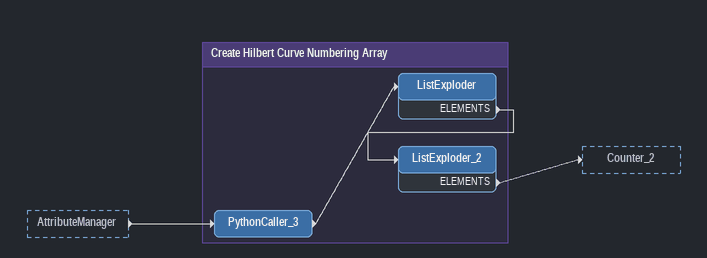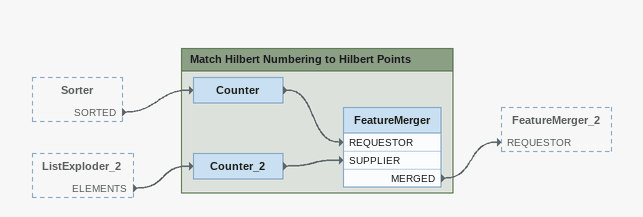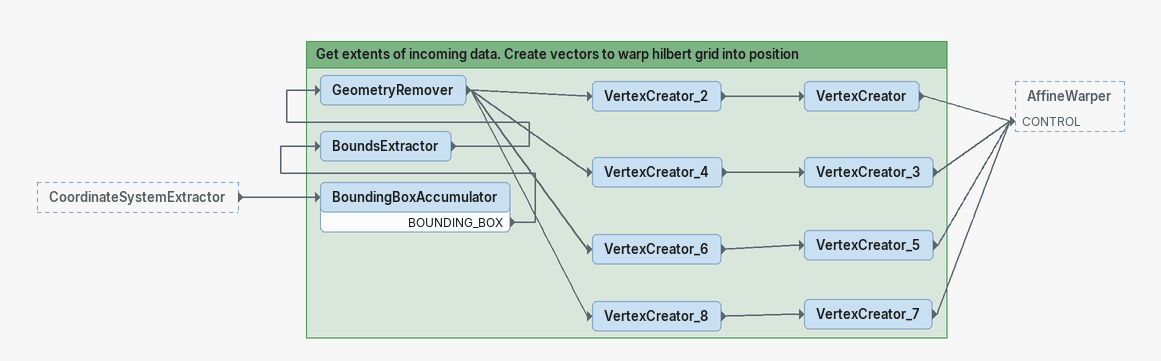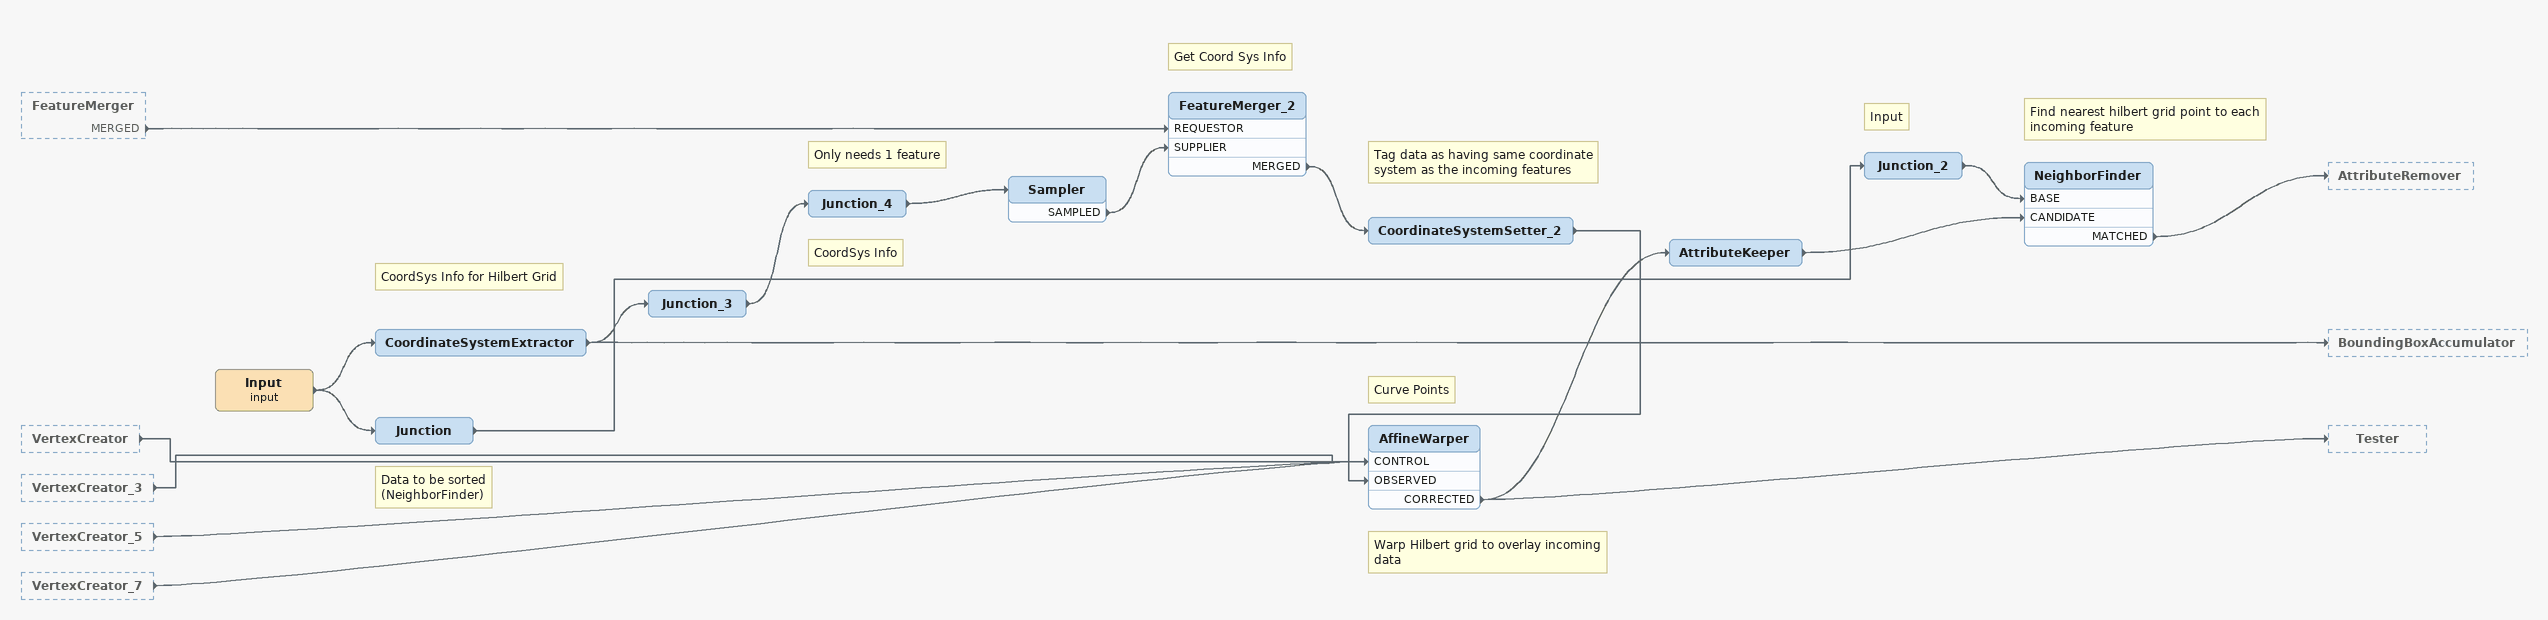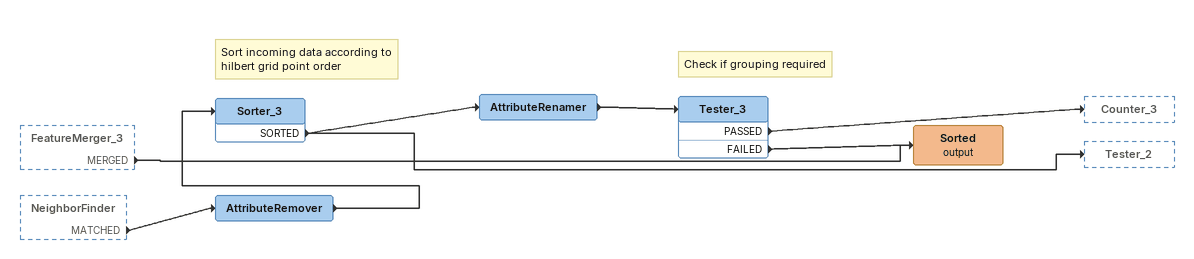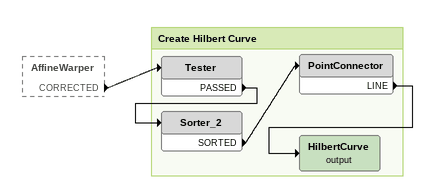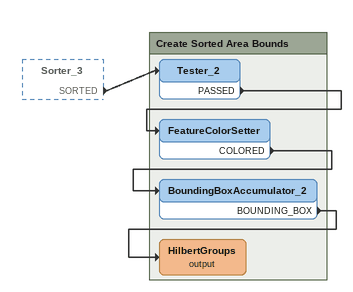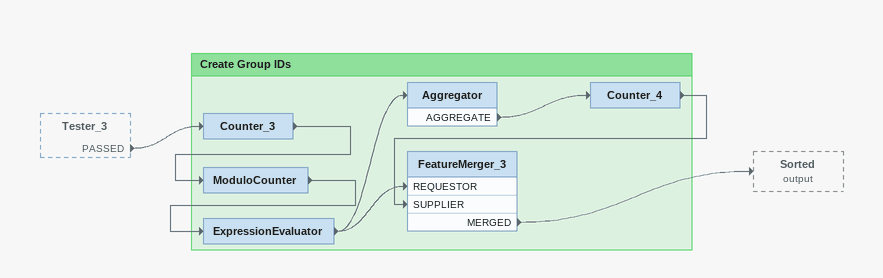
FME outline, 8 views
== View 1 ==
AttributeManager [outside]
    -> PythonCaller_3

Bookmark: Create Hilbert Curve Numbering Array
PythonCaller_3
    -> ListExploder
ListExploder
    ELEMENTS -> ListExploder_2
ListExploder_2
    ELEMENTS -> Counter_2

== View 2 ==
Sorter [outside]
    SORTED -> Counter
ListExploder_2 [outside]
    ELEMENTS -> Counter_2

Bookmark: Match Hilbert Numbering to Hilbert Points
Counter_2
    -> FeatureMerger [SUPPLIER]
Counter
    -> FeatureMerger [REQUESTOR]
FeatureMerger
    MERGED -> FeatureMerger_2 [REQUESTOR]

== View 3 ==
CoordinateSystemExtractor [outside]
    -> BoundingBoxAccumulator

Bookmark: Get extents of incoming data. Create vectors to warp hilbert grid into position
BoundingBoxAccumulator
    BOUNDING_BOX -> BoundsExtractor
BoundsExtractor
    -> GeometryRemover
GeometryRemover
    -> VertexCreator_2
    -> VertexCreator_4
    -> VertexCreator_6
    -> VertexCreator_8
VertexCreator_2
    -> VertexCreator
VertexCreator
    -> AffineWarper [CONTROL]
VertexCreator_4
    -> VertexCreator_3
VertexCreator_3
    -> AffineWarper [CONTROL]
VertexCreator_6
    -> VertexCreator_5
VertexCreator_5
    -> AffineWarper [CONTROL]
VertexCreator_8
    -> VertexCreator_7
VertexCreator_7
    -> AffineWarper [CONTROL]

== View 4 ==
FeatureMerger [outside]
    MERGED -> FeatureMerger_2 [REQUESTOR]
VertexCreator [outside]
    -> AffineWarper [CONTROL]
VertexCreator_3 [outside]
    -> AffineWarper [CONTROL]
VertexCreator_5 [outside]
    -> AffineWarper [CONTROL]
VertexCreator_7 [outside]
    -> AffineWarper [CONTROL]
Input (input)
    -> CoordinateSystemExtractor
    -> Junction
CoordinateSystemExtractor
    -> BoundingBoxAccumulator
    -> Junction_3
Note: CoordSys Info for Hilbert Grid
Junction_3
    -> Junction_4
Note: CoordSys Info
Junction_4
    -> Sampler
Note: Only needs 1 feature
Sampler
    SAMPLED -> FeatureMerger_2 [SUPPLIER]
Note: Data to be sorted / (NeighborFinder)
Junction
    -> Junction_2
Note: Input
Junction_2
    -> NeighborFinder [BASE]
Note: Get Coord Sys Info
FeatureMerger_2
    MERGED -> CoordinateSystemSetter_2
Note: Tag data as having same coordinate system as the incoming features
CoordinateSystemSetter_2
    -> AffineWarper [OBSERVED]
Note: Curve Points
Note: Warp Hilbert grid to overlay incoming data
AffineWarper
    CORRECTED -> AttributeKeeper
    CORRECTED -> Tester
AttributeKeeper
    -> NeighborFinder [CANDIDATE]
Note: Find nearest hilbert grid point to each incoming feature
NeighborFinder
    MATCHED -> AttributeRemover

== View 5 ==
FeatureMerger_3 [outside]
    MERGED -> Sorted (output)
NeighborFinder [outside]
    MATCHED -> AttributeRemover
AttributeRemover
    -> Sorter_3
Note: Sort incoming data according to hilbert grid point order
Sorter_3
    SORTED -> AttributeRenamer
    SORTED -> Tester_2
AttributeRenamer
    -> Tester_3
Note: Check if grouping required
Tester_3
    PASSED -> Counter_3
    FAILED -> Sorted (output)
Sorted (output)

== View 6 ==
AffineWarper [outside]
    CORRECTED -> Tester

Bookmark: Create Hilbert Curve
Tester
    PASSED -> Sorter_2
Sorter_2
    SORTED -> PointConnector
PointConnector
    LINE -> HilbertCurve (output)
HilbertCurve (output)

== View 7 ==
Sorter_3 [outside]
    SORTED -> Tester_2

Bookmark: Create Sorted Area Bounds
Tester_2
    PASSED -> FeatureColorSetter
FeatureColorSetter
    COLORED -> BoundingBoxAccumulator_2
BoundingBoxAccumulator_2
    BOUNDING_BOX -> HilbertGroups (output)
HilbertGroups (output)

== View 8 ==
Tester_3 [outside]
    PASSED -> Counter_3

Bookmark: Create Group IDs
Counter_3
    -> ModuloCounter
ModuloCounter
    -> ExpressionEvaluator
ExpressionEvaluator
    -> Aggregator
    -> FeatureMerger_3 [REQUESTOR]
Aggregator
    AGGREGATE -> Counter_4
Counter_4
    -> FeatureMerger_3 [SUPPLIER]
FeatureMerger_3
    MERGED -> Sorted (output)
